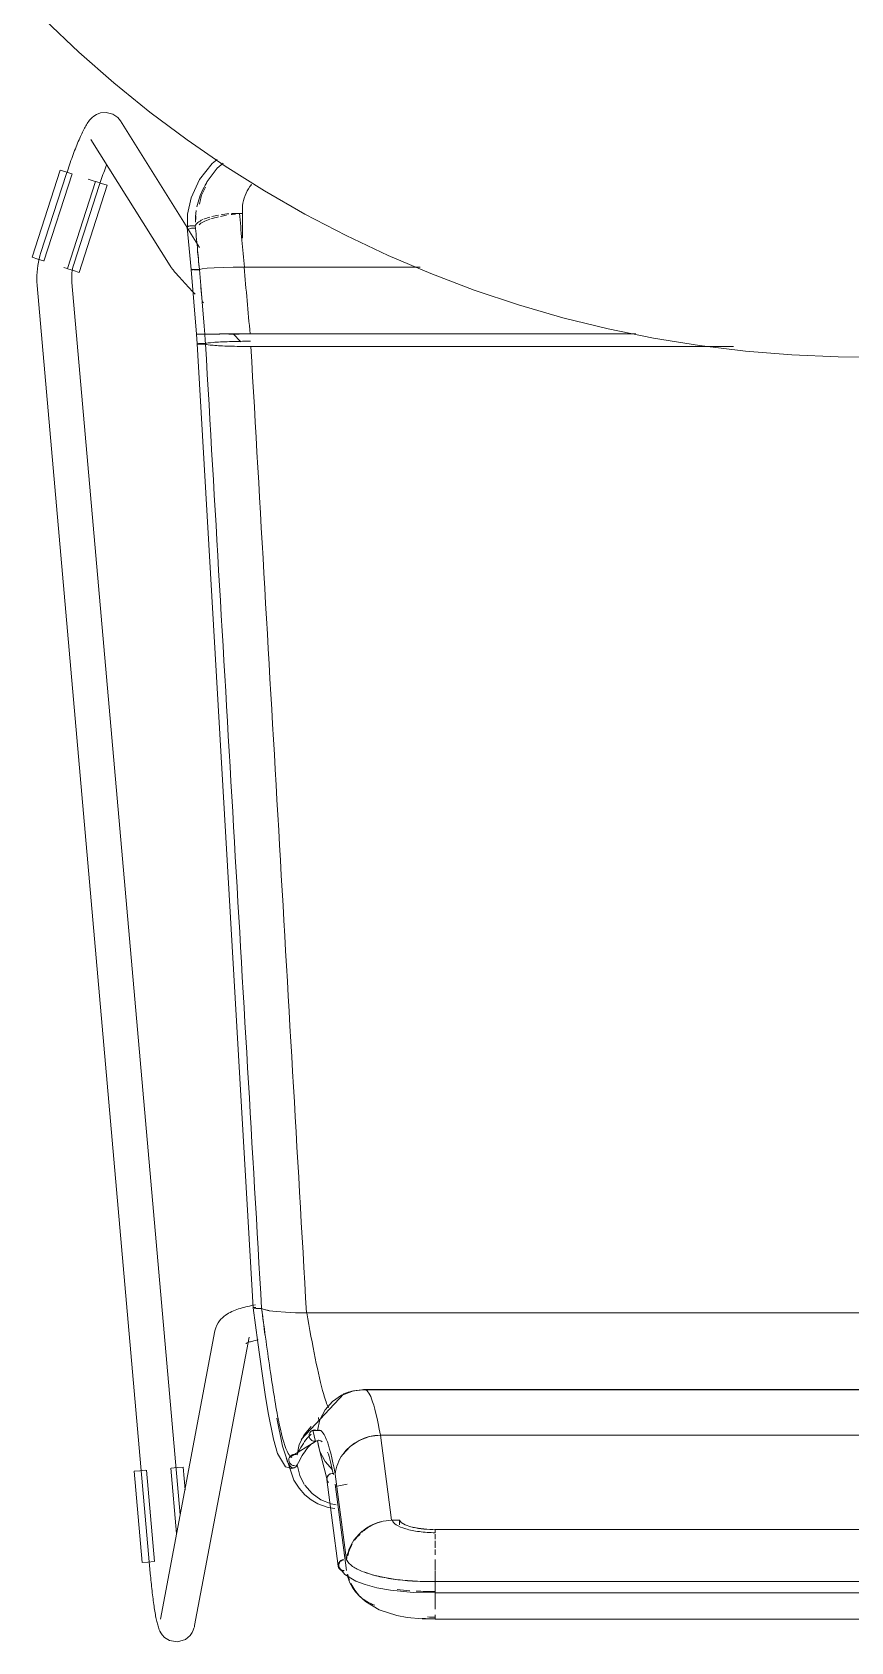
# Model space of a CAD drawing. Header units: millimetres. Extents: x 155927 to 295199, y -4084 to 97293.
# Drawn here: x 159462 to 159744, y 21966 to 22520 of the extents above; entities that cross this region are included whole.
import ezdxf

# ---------------------------------------------------------------- set-up
doc = ezdxf.new("R2010")
doc.units = ezdxf.units.MM
doc.header["$MEASUREMENT"] = 0
doc.layers.add('I-FURN', color=8, linetype='CONTINUOUS', lineweight=9)

msp = doc.modelspace()

# ---------------------------------------------------------------- linework, layer by layer
at = {"layer": 'I-FURN'}
for p, q in [((159466.81, 22524.07), (159478.39, 22513.03)), ((159478.39, 22513.03), (159490.4, 22502.46)), ((159490.4, 22502.46), (159502.83, 22492.38)), ((159481.51, 22488.83), (159481.26, 22488.44)), ((159481.79, 22489.22), (159481.51, 22488.83)), ((159482.1, 22489.62), (159481.79, 22489.22)), ((159482.47, 22490.05), (159482.1, 22489.62)), ((159482.93, 22490.51), (159482.47, 22490.05)), ((159483.56, 22491.03), (159482.93, 22490.51)), ((159484.48, 22491.6), (159483.56, 22491.03)), ((159485.86, 22492.12), (159484.48, 22491.6)), ((159487.83, 22492.29), (159485.86, 22492.12)), ((159490.06, 22491.71), (159487.83, 22492.29)), ((159491.79, 22490.48), (159490.06, 22491.71)), ((159491.79, 22490.48), (159492.68, 22489.36)), ((159515.72, 22452.6), (159492.68, 22489.36)), ((159502.83, 22492.38), (159515.64, 22482.81)), ((159478.68, 22483.37), (159478.44, 22482.81)), ((159478.92, 22483.92), (159478.68, 22483.37)), ((159479.16, 22484.44), (159478.92, 22483.92)), ((159479.4, 22484.95), (159479.16, 22484.44)), ((159479.63, 22485.44), (159479.4, 22484.95)), ((159479.86, 22485.92), (159479.63, 22485.44)), ((159480.09, 22486.37), (159479.86, 22485.92)), ((159480.32, 22486.82), (159480.09, 22486.37)), ((159480.55, 22487.24), (159480.32, 22486.82)), ((159480.78, 22487.65), (159480.55, 22487.24)), ((159481.01, 22488.05), (159480.78, 22487.65)), ((159481.26, 22488.44), (159481.01, 22488.05)), ((159476.43, 22477.76), (159476.18, 22477.07)), ((159476.69, 22478.44), (159476.43, 22477.76)), ((159476.94, 22479.11), (159476.69, 22478.44)), ((159477.2, 22479.76), (159476.94, 22479.11)), ((159477.45, 22480.4), (159477.2, 22479.76)), ((159477.7, 22481.02), (159477.45, 22480.4)), ((159477.95, 22481.64), (159477.7, 22481.02)), ((159478.19, 22482.23), (159477.95, 22481.64)), ((159478.44, 22482.81), (159478.19, 22482.23)), ((159482.51, 22482.99), (159509.82, 22439.41)), ((159515.64, 22482.81), (159528.83, 22473.75)), ((159462.31, 22442.39), (159472, 22472.39)), ((159472, 22472.39), (159473.95, 22471.76)), ((159474.66, 22472.77), (159474.42, 22472.03)), ((159474.91, 22473.5), (159474.66, 22472.77)), ((159475.16, 22474.23), (159474.91, 22473.5)), ((159475.42, 22474.95), (159475.16, 22474.23)), ((159475.67, 22475.67), (159475.42, 22474.95)), ((159475.92, 22476.38), (159475.67, 22475.67)), ((159476.18, 22477.07), (159475.92, 22476.38)), ((159487.17, 22472.2), (159486.94, 22471.54)), ((159487.41, 22472.85), (159487.17, 22472.2)), ((159487.65, 22473.48), (159487.41, 22472.85)), ((159487.88, 22474.1), (159487.65, 22473.48)), ((159524.31, 22474.69), (159519.97, 22469.16)), ((159526.04, 22473.02), (159522.55, 22468.45)), ((159526.06, 22476.09), (159524.31, 22474.69)), ((159528.12, 22474.76), (159526.04, 22473.02)), ((159528.83, 22473.75), (159542.38, 22465.23)), ((159474.02, 22470.84), (159465.31, 22444.02)), ((159466.36, 22441.08), (159476.04, 22471.09)), ((159473.95, 22471.76), (159475.93, 22471.13)), ((159474.17, 22471.29), (159474.02, 22470.84)), ((159474.42, 22472.03), (159474.17, 22471.29)), ((159484.11, 22468.48), (159474.43, 22438.48)), ((159476.72, 22440.31), (159485.44, 22467.13)), ((159478.47, 22437.17), (159488.16, 22467.18)), ((159484.02, 22468.51), (159481.54, 22469.31)), ((159484.23, 22468.44), (159486.2, 22467.81)), ((159485.54, 22467.46), (159485.44, 22467.13)), ((159485.77, 22468.15), (159485.54, 22467.46)), ((159486, 22468.84), (159485.77, 22468.15)), ((159486.24, 22469.52), (159486, 22468.84)), ((159486.2, 22467.81), (159488.16, 22467.18)), ((159486.47, 22470.2), (159486.24, 22469.52)), ((159486.7, 22470.88), (159486.47, 22470.2)), ((159486.94, 22471.54), (159486.7, 22470.88)), ((159519.97, 22469.16), (159517.07, 22462.85)), ((159522.55, 22468.45), (159520.64, 22464.76)), ((159517.07, 22462.85), (159515.86, 22457.2)), ((159542.38, 22465.23), (159556.25, 22457.26)), ((159515.86, 22457.2), (159515.77, 22451.74)), ((159533.72, 22457.52), (159534.77, 22457.52)), ((159534.71, 22458.76), (159534.71, 22449.01)), ((159556.25, 22457.26), (159570.43, 22449.85)), ((159517.07, 22438.14), (159515.65, 22452.63)), ((159519.99, 22445.78), (159515.95, 22452.22)), ((159570.43, 22449.85), (159584.89, 22443.01)), ((159464.27, 22441.76), (159462.31, 22442.39)), ((159464.25, 22439.58), (159464.1, 22438.45)), ((159464.45, 22440.7), (159464.25, 22439.58)), ((159466.24, 22441.12), (159464.27, 22441.76)), ((159464.69, 22441.82), (159464.45, 22440.7)), ((159464.98, 22442.93), (159464.69, 22441.82)), ((159465.31, 22444.02), (159464.98, 22442.93)), ((159476.22, 22438.37), (159476.36, 22439.01)), ((159476.36, 22439.01), (159476.53, 22439.65)), ((159476.53, 22439.65), (159476.72, 22440.29)), ((159476.72, 22440.29), (159476.72, 22440.31)), ((159509.82, 22439.41), (159510.03, 22439.08)), ((159510.03, 22439.08), (159510.22, 22438.82)), ((159528.12, 22438.87), (159531.56, 22438.94)), ((159531.56, 22438.94), (159528.12, 22438.87)), ((159535.42, 22438.97), (159531.66, 22438.94)), ((159531.66, 22438.94), (159535.3, 22438.97)), ((159595.97, 22438.97), (159535.42, 22438.97)), ((159535.42, 22438.97), (159595.97, 22438.97)), ((159584.89, 22443.01), (159599.62, 22436.76)), ((159463.93, 22436.17), (159463.92, 22435.03)), ((159463.92, 22435.03), (159463.95, 22433.89)), ((159463.99, 22437.31), (159463.93, 22436.17)), ((159463.95, 22433.89), (159464.02, 22432.75)), ((159464.1, 22438.45), (159463.99, 22437.31)), ((159474.33, 22438.51), (159473.16, 22438.88)), ((159476.52, 22437.8), (159474.54, 22438.44)), ((159475.92, 22435.74), (159475.96, 22436.4)), ((159475.92, 22435.07), (159475.92, 22435.74)), ((159475.93, 22434.41), (159475.92, 22435.07)), ((159475.98, 22433.75), (159475.93, 22434.41)), ((159475.96, 22436.4), (159476.02, 22437.06)), ((159513.26, 22009.4), (159475.98, 22433.75)), ((159476.02, 22437.06), (159476.11, 22437.71)), ((159476.11, 22437.71), (159476.22, 22438.37)), ((159478.47, 22437.17), (159476.52, 22437.8)), ((159510.22, 22438.82), (159510.39, 22438.59)), ((159510.39, 22438.59), (159510.57, 22438.37)), ((159510.57, 22438.37), (159510.75, 22438.15)), ((159510.75, 22438.15), (159510.94, 22437.92)), ((159510.94, 22437.92), (159511.14, 22437.68)), ((159511.14, 22437.68), (159511.35, 22437.43)), ((159511.35, 22437.43), (159511.58, 22437.16)), ((159511.58, 22437.16), (159511.82, 22436.88)), ((159511.82, 22436.88), (159512.08, 22436.59)), ((159512.08, 22436.59), (159512.35, 22436.28)), ((159512.35, 22436.28), (159512.64, 22435.95)), ((159512.64, 22435.95), (159512.94, 22435.62)), ((159512.94, 22435.62), (159513.26, 22435.27)), ((159513.26, 22435.27), (159513.59, 22434.9)), ((159513.59, 22434.9), (159513.93, 22434.53)), ((159513.93, 22434.53), (159514.29, 22434.14)), ((159514.29, 22434.14), (159514.65, 22433.73)), ((159514.65, 22433.73), (159515.04, 22433.32)), ((159517.07, 22438.14), (159517.14, 22438.16)), ((159517.14, 22438.16), (159517.07, 22438.14)), ((159518.9, 22415.94), (159517.07, 22438.14)), ((159517.07, 22438.14), (159517.13, 22438.11)), ((159517.14, 22438.11), (159517.07, 22438.14)), ((159517.13, 22438.11), (159517.32, 22438.09)), ((159517.33, 22438.19), (159517.14, 22438.16)), ((159517.32, 22438.09), (159517.14, 22438.11)), ((159517.32, 22438.09), (159517.61, 22438.07)), ((159517.62, 22438.07), (159517.32, 22438.09)), ((159517.62, 22438.21), (159517.33, 22438.19)), ((159517.33, 22438.19), (159517.63, 22438.21)), ((159518.01, 22438.23), (159517.62, 22438.21)), ((159517.63, 22438.21), (159518.01, 22438.23)), ((159517.99, 22438.05), (159518.45, 22438.04)), ((159518.45, 22438.04), (159518, 22438.05)), ((159518.46, 22438.24), (159518.01, 22438.23)), ((159518.01, 22438.23), (159518.46, 22438.24)), ((159518.45, 22438.04), (159518.94, 22438.04)), ((159518.94, 22438.04), (159518.45, 22438.04)), ((159518.95, 22438.24), (159518.46, 22438.24)), ((159518.46, 22438.24), (159518.96, 22438.24)), ((159518.94, 22438.04), (159519.43, 22438.04)), ((159519.44, 22438.04), (159518.94, 22438.04)), ((159519.45, 22438.24), (159518.95, 22438.24)), ((159518.96, 22438.24), (159519.45, 22438.24)), ((159519.43, 22438.04), (159519.91, 22438.05)), ((159519.91, 22438.05), (159519.44, 22438.04)), ((159519.92, 22438.23), (159519.45, 22438.24)), ((159519.45, 22438.24), (159519.92, 22438.23)), ((159520.81, 22438.43), (159519.92, 22438.23)), ((159519.92, 22438.23), (159520.81, 22438.42)), ((159520.81, 22438.42), (159522.53, 22438.6)), ((159522.55, 22438.6), (159520.81, 22438.43)), ((159522.54, 22438.6), (159524.98, 22438.75)), ((159525.03, 22438.75), (159522.55, 22438.6)), ((159525.02, 22438.75), (159528.06, 22438.87)), ((159528.12, 22438.87), (159525.03, 22438.75)), ((159599.62, 22436.76), (159614.58, 22431.1)), ((159464.02, 22432.75), (159464.03, 22432.7)), ((159464.03, 22432.7), (159502.97, 21989.38)), ((159515.04, 22433.32), (159515.43, 22432.89)), ((159515.43, 22432.89), (159515.83, 22432.46)), ((159515.83, 22432.46), (159516.24, 22432.01)), ((159516.24, 22432.01), (159516.67, 22431.56)), ((159516.67, 22431.56), (159517.1, 22431.1)), ((159517.1, 22431.1), (159517.54, 22430.63)), ((159517.54, 22430.63), (159517.99, 22430.15)), ((159517.99, 22430.15), (159518.44, 22429.67)), ((159614.58, 22431.1), (159629.76, 22426.04)), ((159520.8, 22427.18), (159521.28, 22426.68)), ((159629.76, 22426.04), (159645.13, 22421.6)), ((159645.13, 22421.6), (159660.66, 22417.77)), ((159660.66, 22417.77), (159676.34, 22414.57)), ((159518.9, 22415.94), (159519.17, 22412.58)), ((159518.97, 22415.94), (159518.9, 22415.94)), ((159518.9, 22415.94), (159518.97, 22415.94)), ((159518.96, 22415.94), (159518.9, 22415.94)), ((159518.9, 22415.94), (159518.96, 22415.94)), ((159519.15, 22415.94), (159518.96, 22415.94)), ((159518.96, 22415.94), (159519.15, 22415.93)), ((159519.16, 22415.93), (159518.97, 22415.94)), ((159518.97, 22415.94), (159519.15, 22415.94)), ((159519.15, 22415.94), (159519.45, 22415.94)), ((159519.44, 22415.94), (159519.15, 22415.94)), ((159519.15, 22415.93), (159519.45, 22415.93)), ((159519.45, 22415.93), (159519.16, 22415.93)), ((159519.24, 22412.61), (159519.17, 22412.58)), ((159538.46, 22080.67), (159519.17, 22412.58)), ((159519.17, 22412.58), (159519.24, 22412.55)), ((159519.43, 22412.63), (159519.24, 22412.61)), ((159519.24, 22412.55), (159519.43, 22412.52)), ((159519.72, 22412.66), (159519.43, 22412.63)), ((159519.43, 22412.52), (159519.72, 22412.5)), ((159519.82, 22415.94), (159519.44, 22415.94)), ((159519.45, 22415.94), (159519.83, 22415.94)), ((159519.83, 22415.93), (159519.45, 22415.93)), ((159519.45, 22415.93), (159519.83, 22415.93)), ((159520.11, 22412.67), (159519.72, 22412.66)), ((159519.72, 22412.5), (159520.1, 22412.48)), ((159520.28, 22415.95), (159519.82, 22415.94)), ((159519.83, 22415.94), (159520.28, 22415.95)), ((159520.29, 22415.93), (159519.83, 22415.93)), ((159519.83, 22415.93), (159520.28, 22415.93)), ((159520.1, 22412.48), (159520.55, 22412.47)), ((159520.56, 22412.68), (159520.11, 22412.67)), ((159520.28, 22415.95), (159520.77, 22415.95)), ((159520.77, 22415.95), (159520.28, 22415.95)), ((159520.28, 22415.93), (159520.77, 22415.93)), ((159520.78, 22415.93), (159520.29, 22415.93)), ((159520.55, 22412.47), (159521.04, 22412.47)), ((159521.05, 22412.69), (159520.56, 22412.68)), ((159520.77, 22415.95), (159521.27, 22415.95)), ((159521.26, 22415.95), (159520.77, 22415.95)), ((159520.77, 22415.93), (159521.27, 22415.93)), ((159521.27, 22415.93), (159520.78, 22415.93)), ((159521.04, 22412.47), (159521.54, 22412.47)), ((159521.54, 22412.69), (159521.05, 22412.69)), ((159521.74, 22415.94), (159521.26, 22415.95)), ((159521.27, 22415.95), (159521.74, 22415.94)), ((159521.74, 22415.93), (159521.27, 22415.93)), ((159521.27, 22415.93), (159521.74, 22415.93)), ((159522.01, 22412.68), (159521.54, 22412.69)), ((159521.54, 22412.47), (159522.01, 22412.48)), ((159521.74, 22415.94), (159522.63, 22415.96)), ((159522.62, 22415.96), (159521.74, 22415.94)), ((159522.92, 22412.89), (159522.01, 22412.68)), ((159522.01, 22412.48), (159522.9, 22412.27)), ((159524.37, 22415.97), (159522.62, 22415.96)), ((159522.63, 22415.96), (159524.37, 22415.97)), ((159524.39, 22415.9), (159522.64, 22415.92)), ((159522.64, 22415.92), (159524.39, 22415.9)), ((159522.9, 22412.27), (159524.64, 22412.08)), ((159524.67, 22413.08), (159522.92, 22412.89)), ((159524.37, 22415.97), (159526.87, 22415.98)), ((159526.87, 22415.98), (159524.37, 22415.97)), ((159526.89, 22415.89), (159524.39, 22415.9)), ((159524.39, 22415.9), (159526.89, 22415.89)), ((159524.64, 22412.08), (159527.15, 22411.91)), ((159527.16, 22413.24), (159524.67, 22413.08)), ((159530.01, 22415.99), (159526.87, 22415.98)), ((159526.88, 22415.98), (159530, 22415.99)), ((159527.15, 22411.91), (159530.28, 22411.79)), ((159530.28, 22413.37), (159527.16, 22413.24)), ((159530.01, 22415.99), (159533.57, 22416)), ((159533.57, 22416), (159530.01, 22415.99)), ((159533.57, 22415.88), (159530.01, 22415.88)), ((159530.01, 22415.88), (159533.57, 22415.88)), ((159533.83, 22413.44), (159530.28, 22413.37)), ((159530.28, 22411.79), (159533.84, 22411.71)), ((159531.56, 22416), (159534.14, 22413.33)), ((159533.57, 22416), (159537.36, 22416)), ((159537.36, 22416), (159533.57, 22416)), ((159537.52, 22413.47), (159533.83, 22413.44)), ((159533.84, 22411.71), (159537.63, 22411.68)), ((159537.36, 22416), (159670.19, 22416)), ((159670.19, 22416), (159537.36, 22416)), ((159537.63, 22411.68), (159703.9, 22411.68)), ((159703.9, 22411.68), (159537.63, 22411.68)), ((159676.34, 22414.57), (159692.13, 22411.99)), ((159692.13, 22411.99), (159708.01, 22410.05)), ((159708.01, 22410.05), (159723.96, 22408.75)), ((159723.96, 22408.75), (159739.94, 22408.08)), ((159739.94, 22408.08), (159748.58, 22407.99)), ((159529.44, 22078.51), (159529.98, 22078.84)), ((159529.98, 22078.84), (159530.52, 22079.13)), ((159530.52, 22079.13), (159531.07, 22079.4)), ((159531.07, 22079.4), (159531.63, 22079.65)), ((159531.63, 22079.65), (159532.2, 22079.88)), ((159532.2, 22079.88), (159532.78, 22080.1)), ((159532.78, 22080.1), (159533.37, 22080.31)), ((159533.37, 22080.31), (159533.98, 22080.5)), ((159533.98, 22080.5), (159534.59, 22080.69)), ((159534.59, 22080.69), (159535.22, 22080.86)), ((159535.22, 22080.86), (159535.87, 22081.02)), ((159535.87, 22081.02), (159536.52, 22081.17)), ((159536.52, 22081.17), (159537.19, 22081.32)), ((159537.19, 22081.32), (159537.87, 22081.45)), ((159537.87, 22081.45), (159538.56, 22081.58)), ((159538.52, 22080.72), (159538.46, 22080.67)), ((159538.46, 22080.67), (159538.52, 22080.72)), ((159538.46, 22080.67), (159540.02, 22068.81)), ((159538.56, 22081.58), (159539.27, 22081.69)), ((159538.7, 22080.77), (159538.99, 22080.82)), ((159539, 22080.82), (159538.71, 22080.77)), ((159539.02, 22080.52), (159538.72, 22080.57)), ((159538.73, 22080.57), (159539.03, 22080.52)), ((159538.99, 22080.82), (159539.37, 22080.85)), ((159539.38, 22080.85), (159539, 22080.82)), ((159539.41, 22080.49), (159539.02, 22080.52)), ((159539.03, 22080.52), (159539.41, 22080.49)), ((159539.41, 22080.49), (159539.87, 22080.47)), ((159539.86, 22080.47), (159539.41, 22080.49)), ((159540.36, 22080.46), (159539.86, 22080.47)), ((159539.87, 22080.47), (159540.36, 22080.46)), ((159540.36, 22080.46), (159540.86, 22080.46)), ((159540.85, 22080.46), (159540.36, 22080.46)), ((159541.33, 22080.48), (159540.85, 22080.46)), ((159540.86, 22080.46), (159541.33, 22080.48)), ((159542.23, 22080.08), (159541.33, 22080.48)), ((159541.33, 22080.48), (159542.23, 22080.08)), ((159543.97, 22079.72), (159542.23, 22080.08)), ((159542.23, 22080.08), (159543.98, 22079.71)), ((159546.44, 22079.4), (159543.98, 22079.71)), ((159543.98, 22079.71), (159546.47, 22079.4)), ((159549.53, 22079.17), (159546.47, 22079.4)), ((159546.47, 22079.4), (159549.57, 22079.16)), ((159553.05, 22079.01), (159549.57, 22079.16)), ((159549.57, 22079.16), (159553.11, 22079.01)), ((159556.8, 22078.95), (159553.11, 22079.01)), ((159553.11, 22079.01), (159556.88, 22078.95)), ((159556.88, 22078.95), (159940.28, 22078.95)), ((159940.28, 22078.95), (159556.88, 22078.95)), ((159525.27, 22072.82), (159525.53, 22073.81)), ((159525.53, 22073.81), (159525.89, 22074.7)), ((159525.89, 22074.7), (159526.33, 22075.5)), ((159526.33, 22075.5), (159526.81, 22076.18)), ((159526.81, 22076.18), (159527.32, 22076.78)), ((159527.32, 22076.78), (159527.84, 22077.3)), ((159527.84, 22077.3), (159528.37, 22077.75)), ((159528.37, 22077.75), (159528.91, 22078.15)), ((159528.91, 22078.15), (159529.44, 22078.51)), ((159525.27, 22072.82), (159506.45, 21973.53)), ((159518.24, 21971.3), (159537.06, 22070.59)), ((159535.84, 22068.36), (159535.86, 22068.37)), ((159535.86, 22068.37), (159535.94, 22068.42)), ((159535.94, 22068.42), (159536.02, 22068.46)), ((159536.02, 22068.46), (159536.18, 22068.54)), ((159536.18, 22068.54), (159536.37, 22068.63)), ((159536.37, 22068.63), (159536.6, 22068.72)), ((159536.6, 22068.72), (159536.87, 22068.82)), ((159536.87, 22068.82), (159537.17, 22068.93)), ((159537.17, 22068.93), (159537.51, 22069.04)), ((159537.51, 22069.04), (159537.88, 22069.15)), ((159537.88, 22069.15), (159538.27, 22069.25)), ((159538.27, 22069.25), (159538.69, 22069.36)), ((159538.69, 22069.36), (159539.14, 22069.46)), ((159539.14, 22069.46), (159539.61, 22069.56)), ((159539.61, 22069.56), (159540.1, 22069.66)), ((159540.02, 22068.81), (159541.37, 22058.88)), ((159541.37, 22058.88), (159542.55, 22050.87)), ((159555.01, 22035.34), (159569.61, 22051.03)), ((159568.51, 22050.43), (159572.97, 22052.16)), ((159572.39, 22051.98), (159568.82, 22050.61)), ((159568.83, 22050.61), (159572.4, 22051.97)), ((159569.61, 22051.03), (159571.53, 22051.74)), ((159576.18, 22052.45), (159572.39, 22051.98)), ((159572.4, 22051.97), (159576.18, 22052.45)), ((159572.97, 22052.16), (159576.72, 22052.6)), ((159576.18, 22052.45), (159920.97, 22052.45)), ((159920.97, 22052.45), (159576.18, 22052.45)), ((159615.63, 22052.6), (159576.72, 22052.6)), ((159920.43, 22052.6), (159615.63, 22052.6)), ((159542.55, 22050.87), (159543.59, 22044.55)), ((159563.18, 22045.57), (159561.43, 22042.17)), ((159561.43, 22042.17), (159563.18, 22045.56)), ((159563.18, 22045.56), (159565.69, 22048.44)), ((159565.69, 22048.44), (159563.18, 22045.57)), ((159565.69, 22048.44), (159568.83, 22050.61)), ((159568.82, 22050.61), (159565.69, 22048.44)), ((159543.59, 22044.55), (159545.39, 22035.53)), ((159546.57, 22042.76), (159548.47, 22033.09)), ((159561.43, 22042.17), (159560.53, 22038.46)), ((159545.39, 22035.53), (159546.8, 22030.53)), ((159550.9, 22029.14), (159560.29, 22034.85)), ((159555.95, 22037.01), (159554.31, 22033.68)), ((159554.32, 22033.68), (159555.96, 22037.01)), ((159558.35, 22039.84), (159555.95, 22037.01)), ((159555.96, 22037.01), (159558.35, 22039.84)), ((159557.76, 22037.2), (159557.69, 22036.71)), ((159557.69, 22036.71), (159557.76, 22036.21)), ((159557.7, 22036.71), (159557.76, 22037.2)), ((159557.76, 22036.22), (159557.7, 22036.71)), ((159557.76, 22037.2), (159557.95, 22037.66)), ((159557.95, 22037.66), (159557.76, 22037.2)), ((159557.95, 22035.75), (159557.76, 22036.22)), ((159557.76, 22036.21), (159557.95, 22035.75)), ((159557.95, 22037.66), (159558.24, 22038.06)), ((159558.24, 22038.06), (159557.95, 22037.66)), ((159558.24, 22035.35), (159557.95, 22035.75)), ((159557.95, 22035.75), (159558.24, 22035.35)), ((159558.62, 22038.38), (159558.24, 22038.06)), ((159558.24, 22038.06), (159558.63, 22038.37)), ((159558.63, 22035.04), (159558.24, 22035.35)), ((159558.24, 22035.35), (159558.62, 22035.04)), ((159559.07, 22038.58), (159558.62, 22038.38)), ((159558.62, 22035.04), (159559.07, 22034.83)), ((159558.63, 22038.37), (159559.08, 22038.57)), ((159559.08, 22034.84), (159558.63, 22035.04)), ((159558.72, 22038.43), (159561.6, 22038.48)), ((159559.02, 22038.56), (159559.85, 22034.67)), ((159559.57, 22038.66), (159559.07, 22038.58)), ((159559.07, 22034.83), (159559.57, 22034.75)), ((159559.08, 22038.57), (159559.57, 22038.66)), ((159559.57, 22034.75), (159559.08, 22034.84)), ((159559.57, 22038.66), (159560.06, 22038.62)), ((159560.06, 22038.62), (159559.57, 22038.66)), ((159560.06, 22034.79), (159559.57, 22034.75)), ((159559.57, 22034.75), (159560.06, 22034.79)), ((159560.06, 22038.62), (159560.53, 22038.46)), ((159560.53, 22038.46), (159560.06, 22038.62)), ((159560.53, 22034.95), (159560.06, 22034.79)), ((159560.06, 22034.79), (159560.53, 22034.95)), ((159560.53, 22034.95), (159561.43, 22031.24)), ((159560.89, 22033.1), (159560.57, 22034.97)), ((159574.9, 22035.06), (159571.79, 22032.98)), ((159578.45, 22036.38), (159574.9, 22035.06)), ((159582.22, 22036.85), (159578.45, 22036.38)), ((159586.08, 22007.57), (159582.22, 22036.85)), ((159582.22, 22036.85), (159914.93, 22036.85)), ((159914.93, 22036.85), (159582.22, 22036.85)), ((159546.8, 22030.53), (159549.57, 22025.9)), ((159548.47, 22033.09), (159552.46, 22021.38)), ((159550.76, 22028.77), (159550.94, 22029.23)), ((159550.94, 22029.23), (159550.76, 22028.77)), ((159551.23, 22029.64), (159550.94, 22029.23)), ((159550.94, 22029.23), (159551.23, 22029.63)), ((159551.23, 22029.63), (159551.61, 22029.95)), ((159551.61, 22029.95), (159551.23, 22029.64)), ((159551.61, 22029.95), (159552.06, 22030.16)), ((159552.06, 22030.16), (159551.61, 22029.95)), ((159552.06, 22030.16), (159552.55, 22030.25)), ((159552.55, 22030.25), (159552.06, 22030.16)), ((159552.55, 22030.25), (159553.05, 22030.22)), ((159553.05, 22030.22), (159552.55, 22030.25)), ((159553.05, 22030.22), (159553.52, 22030.07)), ((159553.52, 22030.07), (159553.05, 22030.22)), ((159553.52, 22030.07), (159554.32, 22033.68)), ((159554.31, 22033.68), (159553.52, 22030.07)), ((159563.86, 22021.49), (159560.89, 22033.1)), ((159561.43, 22031.24), (159563.18, 22027.84)), ((159571.79, 22032.98), (159569.3, 22030.24)), ((159497.4, 22024.4), (159499.44, 22024.58)), ((159500.16, 21992.99), (159497.4, 22024.4)), ((159499.44, 22024.58), (159501.51, 22024.76)), ((159504.39, 21993.36), (159501.63, 22024.77)), ((159510.08, 22025.51), (159512.05, 22003.03)), ((159510.2, 22025.52), (159512.27, 22025.7)), ((159512.27, 22025.7), (159514.31, 22025.88)), ((159515.01, 22017.99), (159514.31, 22025.88)), ((159549.57, 22025.9), (159551.75, 22025.37)), ((159550.7, 22028.29), (159550.76, 22028.77)), ((159550.76, 22028.77), (159550.7, 22028.29)), ((159550.78, 22027.8), (159550.7, 22028.29)), ((159550.7, 22028.29), (159550.77, 22027.8)), ((159550.77, 22027.8), (159550.97, 22027.35)), ((159550.97, 22027.35), (159550.78, 22027.8)), ((159551.27, 22026.95), (159550.97, 22027.35)), ((159550.97, 22027.35), (159551.27, 22026.95)), ((159551.66, 22026.65), (159551.27, 22026.95)), ((159551.27, 22026.95), (159551.66, 22026.65)), ((159552.11, 22026.45), (159551.66, 22026.65)), ((159551.66, 22026.65), (159552.11, 22026.45)), ((159551.75, 22025.37), (159552.67, 22025.66)), ((159552.61, 22026.38), (159552.11, 22026.45)), ((159552.11, 22026.45), (159552.61, 22026.37)), ((159553.57, 22026.58), (159553.1, 22026.42)), ((159553.1, 22026.42), (159553.57, 22026.58)), ((159553.57, 22026.58), (159554.48, 22022.95)), ((159563.18, 22027.84), (159565.69, 22024.97)), ((159564.76, 22023.4), (159564.38, 22023.1)), ((159565.21, 22023.59), (159564.76, 22023.4)), ((159565.71, 22023.67), (159565.21, 22023.59)), ((159566.2, 22023.63), (159565.71, 22023.67)), ((159566.67, 22023.48), (159570.52, 21993.77)), ((159552.46, 22021.38), (159554.27, 22018.55)), ((159554.27, 22018.55), (159556.27, 22016.31)), ((159554.48, 22022.95), (159556.02, 22019.92)), ((159556.22, 22019.63), (159558.7, 22016.81)), ((159563.9, 22022.27), (159563.83, 22021.8)), ((159563.83, 22021.8), (159563.9, 22021.33)), ((159567.7, 21991.79), (159563.84, 22021.57)), ((159564.09, 22022.71), (159563.9, 22022.27)), ((159563.9, 22021.33), (159564.08, 22020.89)), ((159564.08, 22020.89), (159564.38, 22020.51)), ((159564.38, 22023.1), (159564.09, 22022.71)), ((159570.54, 21990.23), (159566.69, 22019.93)), ((159566.82, 22019.15), (159570.84, 22019.94)), ((159556.27, 22016.31), (159558.44, 22014.53)), ((159558.44, 22014.53), (159560.71, 22013.19)), ((159558.7, 22016.81), (159561.78, 22014.63)), ((159560.71, 22013.19), (159564.31, 22011.9)), ((159561.78, 22014.63), (159565.3, 22013.23)), ((159567.04, 22012.87), (159565.3, 22013.24)), ((159565.3, 22013.23), (159567.04, 22012.86)), ((159564.31, 22011.9), (159566.57, 22011.6)), ((159588.8, 22007.64), (159586.08, 22007.57)), ((159588.8, 22007.64), (159588.8, 22005.98)), ((159589.44, 22006.78), (159588.8, 22007.64)), ((159590.79, 22005.99), (159589.44, 22006.78)), ((159592.77, 22005.32), (159590.79, 22005.99)), ((159595.26, 22004.81), (159592.77, 22005.32)), ((159598.11, 22004.49), (159595.26, 22004.81)), ((159601.15, 22004.38), (159598.11, 22004.49)), ((159896, 22004.38), (159601.15, 22004.38)), ((159601.15, 22004.33), (159896, 22004.33)), ((159601.15, 22001.06), (159601.15, 22002.8)), ((159569.77, 21996.2), (159570.08, 21993.76)), ((159601.15, 21998.01), (159601.15, 22000.47)), ((159601.15, 21995.65), (159601.15, 21997.49)), ((159502.2, 21993.17), (159500.16, 21992.99)), ((159504.27, 21993.35), (159502.2, 21993.17)), ((159568.06, 21991.29), (159569.95, 21988.91)), ((159601.15, 21990.46), (159601.15, 21994.02)), ((159601.15, 21992.81), (159601.15, 21990.46)), ((159601.15, 21990.27), (159601.15, 21986.46)), ((159601.15, 21986.46), (159601.15, 21990.27)), ((159502.99, 21989.22), (159502.97, 21989.38)), ((159503.06, 21988.47), (159502.99, 21989.22)), ((159503.13, 21987.72), (159503.06, 21988.47)), ((159503.2, 21986.97), (159503.13, 21987.72)), ((159503.27, 21986.23), (159503.2, 21986.97)), ((159503.35, 21985.49), (159503.27, 21986.23)), ((159503.43, 21984.76), (159503.35, 21985.49)), ((159503.51, 21984.03), (159503.43, 21984.76)), ((159569.95, 21988.91), (159573.78, 21986.61)), ((159572.08, 21985.8), (159573.41, 21983.53)), ((159573.78, 21986.61), (159576.95, 21985.42)), ((159576.48, 21989.75), (159579.92, 21988.66)), ((159576.95, 21985.42), (159580.99, 21984.34)), ((159579.92, 21988.66), (159584.35, 21987.69)), ((159584.35, 21987.69), (159588.36, 21987.1)), ((159588.36, 21987.1), (159594.93, 21986.56)), ((159594.93, 21986.56), (159601.15, 21986.48)), ((159896, 21986.48), (159601.15, 21986.48)), ((159601.15, 21982.52), (159601.15, 21986.37)), ((159601.15, 21986.37), (159601.15, 21986.15)), ((159601.15, 21986.15), (159601.15, 21985.82)), ((159601.15, 21985.82), (159601.15, 21985.4)), ((159601.15, 21985.4), (159601.15, 21984.93)), ((159601.15, 21984.93), (159601.15, 21984.43)), ((159503.59, 21983.31), (159503.51, 21984.03)), ((159503.67, 21982.6), (159503.59, 21983.31)), ((159503.76, 21981.9), (159503.67, 21982.6)), ((159503.84, 21981.22), (159503.76, 21981.9)), ((159503.93, 21980.54), (159503.84, 21981.22)), ((159504.02, 21979.88), (159503.93, 21980.54)), ((159504.1, 21979.23), (159504.02, 21979.88)), ((159504.19, 21978.59), (159504.1, 21979.23)), ((159573.41, 21983.53), (159575.08, 21981.46)), ((159575.08, 21981.46), (159577.06, 21979.63)), ((159577.06, 21979.63), (159581.78, 21976.76)), ((159580.99, 21984.34), (159585.7, 21983.47)), ((159585.7, 21983.47), (159593.59, 21982.67)), ((159593.59, 21982.67), (159601.15, 21982.52)), ((159601.15, 21984.43), (159601.15, 21983.94)), ((159601.15, 21983.94), (159601.15, 21983.48)), ((159601.15, 21983.48), (159601.15, 21983.09)), ((159601.15, 21983.09), (159601.15, 21982.79)), ((159601.15, 21982.79), (159601.15, 21982.59)), ((159601.15, 21979.75), (159601.15, 21982.77)), ((159601.15, 21982.76), (159601.15, 21979.74)), ((159601.15, 21982.59), (159601.15, 21982.52)), ((159601.15, 21982.52), (159896, 21982.52)), ((159601.15, 21977), (159601.15, 21979.58)), ((159504.29, 21977.97), (159504.19, 21978.59)), ((159504.38, 21977.37), (159504.29, 21977.97)), ((159504.47, 21976.79), (159504.38, 21977.37)), ((159504.56, 21976.22), (159504.47, 21976.79)), ((159504.65, 21975.67), (159504.56, 21976.22)), ((159504.75, 21975.13), (159504.65, 21975.67)), ((159504.84, 21974.62), (159504.75, 21975.13)), ((159504.94, 21974.12), (159504.84, 21974.62)), ((159505.03, 21973.65), (159504.94, 21974.12)), ((159505.13, 21973.19), (159505.03, 21973.65)), ((159581.78, 21976.76), (159587.93, 21974.74)), ((159587.93, 21974.74), (159591.42, 21974.08)), ((159591.42, 21974.08), (159596.63, 21973.57)), ((159596.63, 21973.57), (159601.15, 21973.48)), ((159601.15, 21973.5), (159601.15, 21974.98)), ((159601.15, 21973.65), (159601.15, 21973.48)), ((159601.15, 21973.48), (159896, 21973.48)), ((159505.23, 21972.74), (159505.13, 21973.19)), ((159505.33, 21972.32), (159505.23, 21972.74)), ((159505.43, 21971.9), (159505.33, 21972.32)), ((159505.54, 21971.5), (159505.43, 21971.9)), ((159505.65, 21971.1), (159505.54, 21971.5)), ((159505.78, 21970.71), (159505.65, 21971.1)), ((159505.92, 21970.3), (159505.78, 21970.71)), ((159506.09, 21969.88), (159505.92, 21970.3)), ((159506.31, 21969.4), (159506.09, 21969.88)), ((159506.61, 21968.84), (159506.31, 21969.4)), ((159507.09, 21968.14), (159506.61, 21968.84)), ((159507.94, 21967.23), (159507.09, 21968.14)), ((159516.68, 21967.86), (159517.43, 21968.94)), ((159517.43, 21968.94), (159517.81, 21969.75)), ((159517.81, 21969.75), (159518.02, 21970.37)), ((159518.02, 21970.37), (159518.16, 21970.88)), ((159518.16, 21970.88), (159518.24, 21971.3)), ((159509.6, 21966.19), (159507.94, 21967.23)), ((159512.36, 21965.71), (159509.6, 21966.19)), ((159515.11, 21966.54), (159512.36, 21965.71)), ((159515.11, 21966.54), (159516.68, 21967.86))]:
    msp.add_line(p, q, dxfattribs=at)
for centre, major_axis, ratio, start_param, end_param in [((159582.35, 22021.78), (15.78, 0), 0.955139, 1.579038, 2.545717), ((159582.35, 22021.78), (15.78, 0), 0.955139, 2.545839, 2.787386), ((159565.79, 22021.8), (1.96, 0), 0.955139, 1.359855, 3.903556), ((159582.35, 22021.78), (15.78, 0), 0.955139, 2.787556, 3.029056), ((159601.15, 21989.23), (0, 15.75), 0.000004, 0.290246, 0.472486), ((159601.15, 21977.76), (12.4, 0), 0.287441, 4.492176, 4.712389)]:
    msp.add_ellipse(centre, major_axis=major_axis, ratio=ratio, start_param=start_param, end_param=end_param, dxfattribs=at)
for points, knots in [([(159519.06, 22459.76), (159519.5, 22461.88), (159520.51, 22464.96), (159522.15, 22467.72), (159522.73, 22468.59)], [0.1763318, 0.1763318, 0.1763318, 0.1763318, 0.3333333, 0.408557, 0.408557, 0.408557, 0.408557]), ([(159534.77, 22457.52), (159534.55, 22459.91), (159535.18, 22463.51), (159537.11, 22466.51), (159537.88, 22467.41)], [0, 0, 0, 0, 0.3333333, 0.5, 0.5, 0.5, 0.5]), ([(159522.01, 22466.53), (159521.68, 22465.94), (159520.65, 22464.09), (159520.16, 22462.11), (159519.93, 22460.73)], [0.6175454, 0.6175454, 0.6175454, 0.6175454, 0.6666667, 0.7702374, 0.7702374, 0.7702374, 0.7702374]), ([(159515.7, 22452.78), (159515.71, 22452.8), (159515.76, 22452.85), (159515.86, 22452.92), (159516.06, 22453.02), (159516.38, 22453.13), (159516.77, 22453.2), (159517.13, 22453.23), (159517.5, 22453.25), (159517.95, 22453.25), (159518.31, 22453.21), (159518.48, 22453.19)], [0.5555556, 0.5555556, 0.5555556, 0.5555556, 0.5833333, 0.6180556, 0.6527778, 0.7222222, 0.7916667, 0.8263889, 0.8611111, 0.9305556, 1, 1, 1, 1]), ([(159518.59, 22452.45), (159518.36, 22452.46), (159517.88, 22452.46), (159517.12, 22452.37), (159516.46, 22452.22), (159516.02, 22452.04), (159515.87, 22451.93), (159515.83, 22451.88)], [-1, -1, -1, -1, -0.90625, -0.8125, -0.71875, -0.625, -0.5625, -0.5625, -0.5625, -0.5625]), ([(159523.49, 22455.46), (159522.68, 22455.19), (159521, 22454.57), (159520.16, 22453.91), (159519.77, 22453.55)], [-0.47467, -0.47467, -0.47467, -0.47467, -0.3333333, -0.1666667, -0.1666667, -0.1666667, -0.1666667]), ([(159519.17, 22412.58), (159519.17, 22412.6), (159519.31, 22412.63), (159519.7, 22412.66), (159520.09, 22412.67), (159520.55, 22412.69), (159521.04, 22412.69), (159521.55, 22412.69), (159521.86, 22412.68), (159522.01, 22412.68)], [-0.5, -0.5, -0.5, -0.5, -0.375, -0.3125, -0.25, -0.1875, -0.125, -0.0625, 0, 0, 0, 0]), ([(159522.01, 22412.48), (159521.78, 22412.47), (159521.29, 22412.47), (159520.66, 22412.47), (159520.2, 22412.48), (159519.78, 22412.5), (159519.33, 22412.53), (159519.17, 22412.56), (159519.17, 22412.58)], [-1, -1, -1, -1, -0.90625, -0.8125, -0.765625, -0.71875, -0.625, -0.501507, -0.501507, -0.501507, -0.501507]), ([(159522.01, 22412.68), (159522.3, 22412.82), (159523.7, 22413.03), (159527.05, 22413.25), (159530.2, 22413.37), (159533.76, 22413.45), (159536.27, 22413.47), (159537.52, 22413.47)], [-1, -1, -1, -1, -0.6666667, -0.5, -0.3333333, -0.1666667, -0.003964, -0.003964, -0.003964, -0.003964]), ([(159537.63, 22411.68), (159536.35, 22411.68), (159533.8, 22411.7), (159530.2, 22411.78), (159527.03, 22411.91), (159523.67, 22412.13), (159522.28, 22412.33), (159522.01, 22412.48)], [-1, -1, -1, -1, -0.833333, -0.666667, -0.5, -0.333333, 0, 0, 0, 0]), ([(159551.69, 22029.19), (159551.29, 22029.38), (159549.87, 22030.98), (159547.43, 22039.28), (159544.38, 22057.72), (159542.34, 22072.93), (159541.33, 22080.48)], [0.1500589, 0.1500589, 0.1500589, 0.1500589, 0.25, 0.5, 0.75, 1, 1, 1, 1]), ([(159564.34, 22046.3), (159563.8, 22047.51), (159562.28, 22051.83), (159559.8, 22062.78), (159557.85, 22073.56), (159556.88, 22078.95)], [0.3608522, 0.3608522, 0.3608522, 0.3608522, 0.5, 0.75, 1, 1, 1, 1]), ([(159582.22, 22036.85), (159581.21, 22042.58), (159579.38, 22050.22), (159577.55, 22052.6), (159576.72, 22052.6)], [0, 0, 0, 0, 0.5, 0.9107153, 0.9107153, 0.9107153, 0.9107153]), ([(159558.4, 22037.2), (159557.95, 22036.81), (159556.32, 22035.13), (159554.69, 22032.48), (159553.52, 22030.07)], [0.3036932, 0.3036932, 0.3036932, 0.3036932, 0.5, 1, 1, 1, 1]), ([(159559.85, 22034.67), (159558.92, 22034.2), (159556.83, 22032.41), (159554.73, 22028.98), (159553.57, 22026.58)], [0.0974617, 0.0974617, 0.0974617, 0.0974617, 0.5, 1, 1, 1, 1]), ([(159553.57, 22026.58), (159552.55, 22025.03), (159551.29, 22025.25), (159550.04, 22028.16), (159549.8, 22028.79)], [0, 0, 0, 0, 0.25, 0.3070827, 0.3070827, 0.3070827, 0.3070827]), ([(159569.66, 21993.95), (159569.52, 21993.95), (159569.3, 21993.92), (159569.01, 21993.84), (159568.74, 21993.73), (159568.42, 21993.53), (159568.1, 21993.22), (159567.87, 21992.86), (159567.73, 21992.5), (159567.69, 21992.19), (159567.68, 21991.91), (159567.72, 21991.65), (159567.79, 21991.4), (159567.9, 21991.15), (159568.09, 21990.85), (159568.42, 21990.54), (159568.82, 21990.33), (159569.17, 21990.23), (159569.43, 21990.19), (159569.59, 21990.18), (159569.66, 21990.18)], [0.1111111, 0.1111111, 0.1111111, 0.1111111, 0.1666667, 0.1944444, 0.2222222, 0.2777778, 0.3333333, 0.3888889, 0.4444444, 0.4791667, 0.5138889, 0.5486111, 0.5833333, 0.6180556, 0.6527778, 0.7222222, 0.7916667, 0.8263889, 0.8611111, 0.8888889, 0.8888889, 0.8888889, 0.8888889]), ([(159569.76, 21990.21), (159569.59, 21990.21), (159569.3, 21990.25), (159568.92, 21990.39), (159568.5, 21990.65), (159568.05, 21991.17), (159567.8, 21992.03), (159568.03, 21992.82), (159568.42, 21993.36), (159568.8, 21993.67), (159569.11, 21993.81), (159569.27, 21993.86)], [-0.875, -0.875, -0.875, -0.875, -0.8125, -0.765625, -0.71875, -0.625, -0.5, -0.375, -0.3125, -0.25, -0.1875, -0.1875, -0.1875, -0.1875]), ([(159570.75, 21989.03), (159570.91, 21988.29), (159571.47, 21986.41), (159573.02, 21983.58), (159574.69, 21981.75), (159575.65, 21980.98)], [0.0634811, 0.0634811, 0.0634811, 0.0634811, 0.1666667, 0.3333333, 0.5, 0.5, 0.5, 0.5]), ([(159601.15, 21986.46), (159598.8, 21986.41), (159594.15, 21986.48), (159587.31, 21987.12), (159581.2, 21988.2), (159577.98, 21989.22), (159576.49, 21989.75)], [0.0000052, 0.0000052, 0.0000052, 0.0000052, 0.1666667, 0.3333333, 0.5, 0.6602535, 0.6602535, 0.6602535, 0.6602535]), ([(159576.45, 21980.35), (159577.17, 21979.82), (159578.43, 21979.11), (159579.76, 21978.48), (159580.27, 21978.28)], [0.5455526, 0.5455526, 0.5455526, 0.5455526, 0.6666667, 0.739481, 0.739481, 0.739481, 0.739481])]:
    msp.add_open_spline(points, degree=3, knots=knots, dxfattribs=at)
for points in [[(159537.75, 22467.26), (159537.79, 22467.31), (159537.84, 22467.36), (159537.88, 22467.41)], [(159518.51, 22454.45), (159518.52, 22455.8), (159518.61, 22457.15), (159518.81, 22458.48)], [(159518.71, 22456.7), (159518.62, 22455.96), (159518.6, 22455.22), (159518.6, 22454.48)], [(159521.48, 22455.55), (159522.07, 22455.8), (159522.73, 22456.04), (159523.47, 22456.24)], [(159526.53, 22456.31), (159525.61, 22456.09), (159524.67, 22455.86), (159523.82, 22455.61)], [(159524.14, 22456.42), (159524.88, 22456.61), (159525.68, 22456.77), (159526.52, 22456.92)], [(159529.2, 22456.84), (159528.51, 22456.72), (159527.86, 22456.59), (159527.19, 22456.45)], [(159527.36, 22457.05), (159528.22, 22457.18), (159529.09, 22457.29), (159530, 22457.35)], [(159532.31, 22457.29), (159531.83, 22457.23), (159531.36, 22457.17), (159530.9, 22457.1)], [(159530.94, 22457.42), (159531.85, 22457.48), (159532.77, 22457.51), (159533.72, 22457.52)], [(159535.42, 22438.97), (159535.11, 22442.1), (159534.52, 22448.35), (159533.98, 22454.49), (159533.72, 22457.52)], [(159534.77, 22457.52), (159534.72, 22458.03), (159534.7, 22458.54), (159534.71, 22459.04)], [(159518.48, 22453.19), (159518.63, 22453.58), (159518.91, 22453.95), (159519.34, 22454.32)], [(159519.92, 22438.23), (159519.68, 22440.76), (159519.2, 22445.79), (159518.72, 22450.74), (159518.48, 22453.19)], [(159519.42, 22454.38), (159519.84, 22454.72), (159520.38, 22455.05), (159521.03, 22455.35)], [(159519.89, 22438.23), (159519.66, 22440.54), (159519.43, 22442.86), (159519.2, 22445.13)], [(159536.33, 22427.49), (159535.99, 22431.32), (159535.64, 22435.15), (159535.3, 22438.97)], [(159519.92, 22438.23), (159520.22, 22434.52), (159520.83, 22427.1), (159521.43, 22419.66), (159521.74, 22415.94)], [(159520.42, 22431.94), (159520.55, 22430.37), (159520.68, 22428.8), (159520.81, 22427.23)], [(159520.82, 22427), (159521.13, 22423.31), (159521.44, 22419.62), (159521.74, 22415.93)], [(159537.36, 22416), (159537.02, 22419.83), (159536.67, 22423.67), (159536.33, 22427.49)], [(159522.01, 22412.48), (159521.96, 22413.06), (159521.87, 22414.21), (159521.78, 22415.37), (159521.74, 22415.94)], [(159522.01, 22412.68), (159521.97, 22413.22), (159521.88, 22414.3), (159521.79, 22415.39), (159521.74, 22415.93)], [(159522.01, 22412.48), (159525.23, 22357.07), (159531.67, 22246.31), (159538.11, 22135.72), (159541.33, 22080.48)], [(159547.21, 22245.19), (159544.02, 22300.65), (159540.82, 22356.16), (159537.63, 22411.68)], [(159556.8, 22078.95), (159553.6, 22134.31), (159550.41, 22189.73), (159547.21, 22245.19)], [(159542.53, 22071.12), (159542.13, 22074.21), (159541.74, 22077.34), (159541.34, 22080.47)], [(159576.72, 22052.6), (159576.54, 22052.6), (159576.36, 22052.55), (159576.18, 22052.45)], [(159561.09, 22041.52), (159561.04, 22041.98), (159560.98, 22042.45), (159560.93, 22042.92)], [(159566.67, 22023.48), (159565.65, 22028.98), (159563.6, 22037.04), (159561.56, 22039.01), (159560.53, 22038.46)], [(159562.17, 22034.53), (159561.62, 22035.1), (159561.08, 22035.24), (159560.53, 22034.95)], [(159566.05, 22023.26), (159565.39, 22026.39), (159564.73, 22029.31), (159564.07, 22031.03)], [(159586.08, 22007.57), (159584.79, 22007.53), (159582.29, 22007.18), (159578.69, 22005.76), (159575.54, 22003.57), (159573.01, 22000.73), (159571.25, 21997.39), (159570.67, 21995.02), (159570.52, 21993.77)], [(159575.87, 22003.46), (159576.81, 22004.3), (159578.92, 22005.72), (159581.3, 22006.78), (159582.55, 22007.02)], [(159601.15, 22003.26), (159599.26, 22003.29), (159595.52, 22003.55), (159590.72, 22004.51), (159587.4, 22005.91), (159586.46, 22007), (159586.33, 22007.56)], [(159573.35, 22000.65), (159573.92, 22001.46), (159574.57, 22002.2), (159575.3, 22002.87)], [(159592.77, 22005.27), (159594.83, 22004.73), (159597.54, 22004.44), (159600.31, 22004.35)], [(159570.98, 21995.29), (159571.29, 21996.68), (159571.79, 21998.05), (159572.49, 21999.3)], [(159576.31, 21989.81), (159574.85, 21990.39), (159572.38, 21991.65), (159571.07, 21993.06), (159570.72, 21993.78)], [(159571.6, 21986.89), (159571.35, 21987.55), (159571.19, 21988.23), (159571.04, 21988.91)], [(159592.34, 21983.3), (159590.87, 21983.41), (159589.41, 21983.55), (159588, 21983.73)], [(159601.15, 21983.06), (159598.93, 21983.02), (159596.73, 21983.05), (159594.55, 21983.16)], [(159601.15, 21973.58), (159599.57, 21973.57), (159598.07, 21973.65), (159596.64, 21973.78)]]:
    msp.add_open_spline(points, degree=3, dxfattribs=at)

doc.saveas('drawing.dxf')
